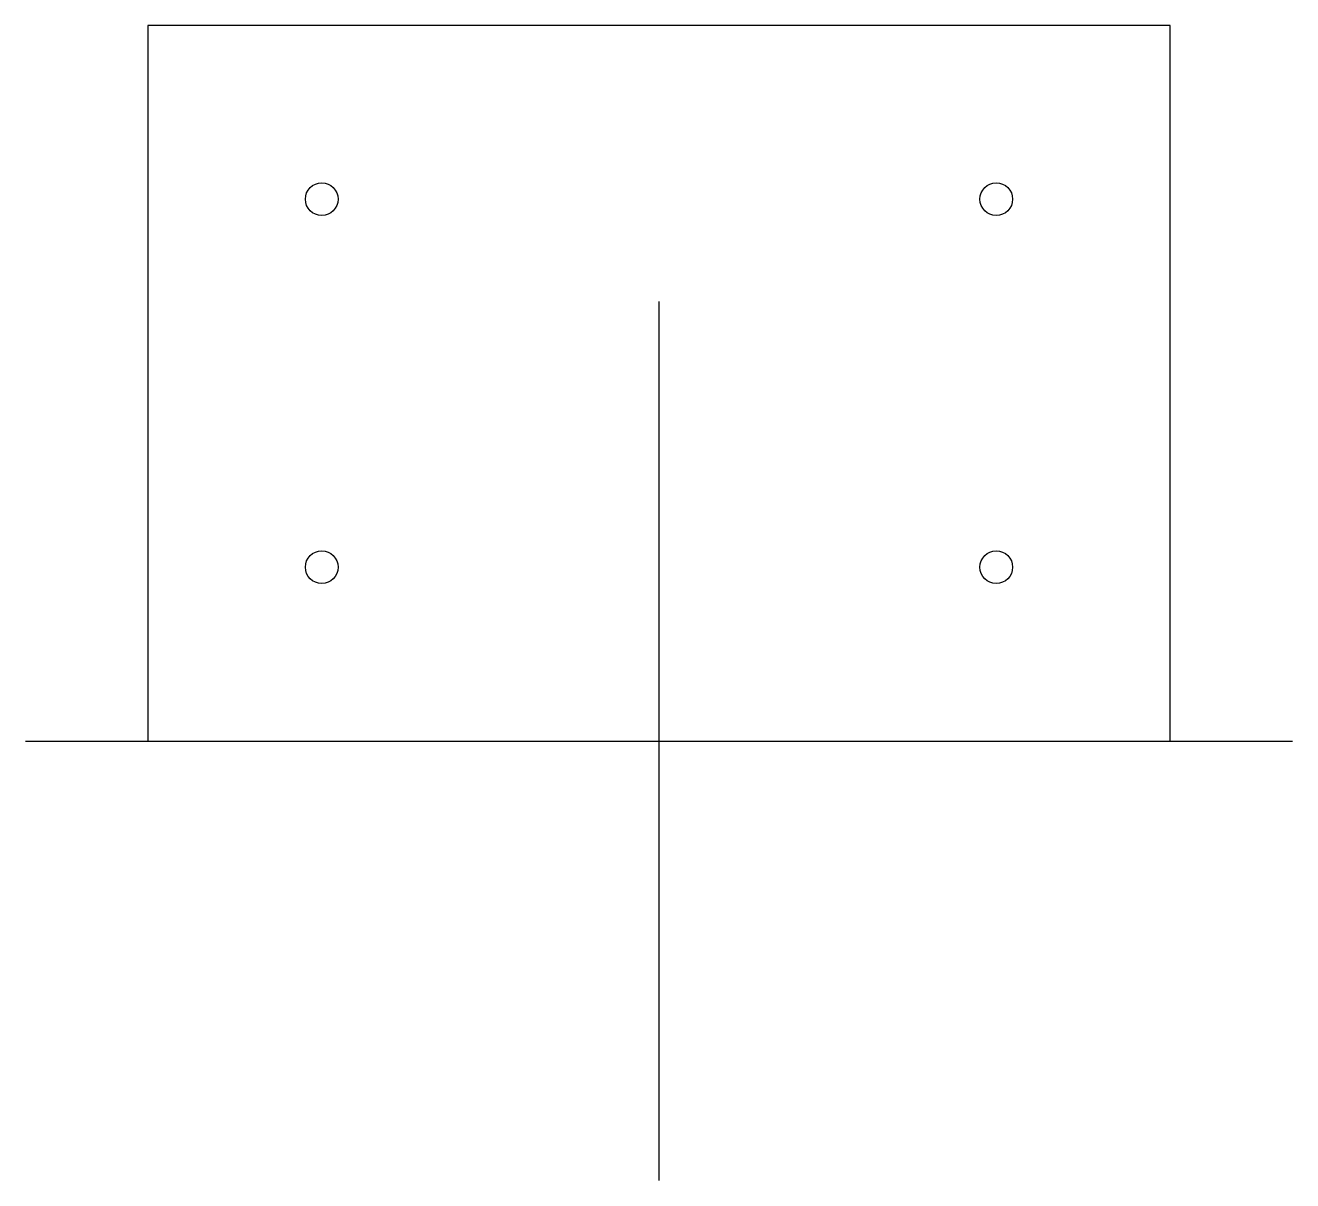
# Model space of a CAD drawing. Header units: metres. Extents: x -30 to 280, y -108 to 175.
import ezdxf

# ---------------------------------------------------------------- set-up
doc = ezdxf.new("R2010")
doc.units = ezdxf.units.M

msp = doc.modelspace()

# ---------------------------------------------------------------- linework, layer by layer
at = {"layer": 'CUT'}
for p, q in [((250, 175), (0, 175)), ((0, 175), (0, 0)), ((250, 0), (250, 175)), ((0, 0), (250, 0))]:
    msp.add_line(p, q, dxfattribs=at)
at = {"layer": 'HOLES'}
for centre in [(42.5, 132.5), (207.5, 132.5), (42.5, 42.5), (207.5, 42.5)]:
    msp.add_circle(centre, 4, dxfattribs=at)
at = {"layer": 'REG'}
for p, q in [((125, -107.5), (125, 107.5)), ((-30, 0), (280, 0))]:
    msp.add_line(p, q, dxfattribs=at)

doc.saveas('drawing.dxf')
